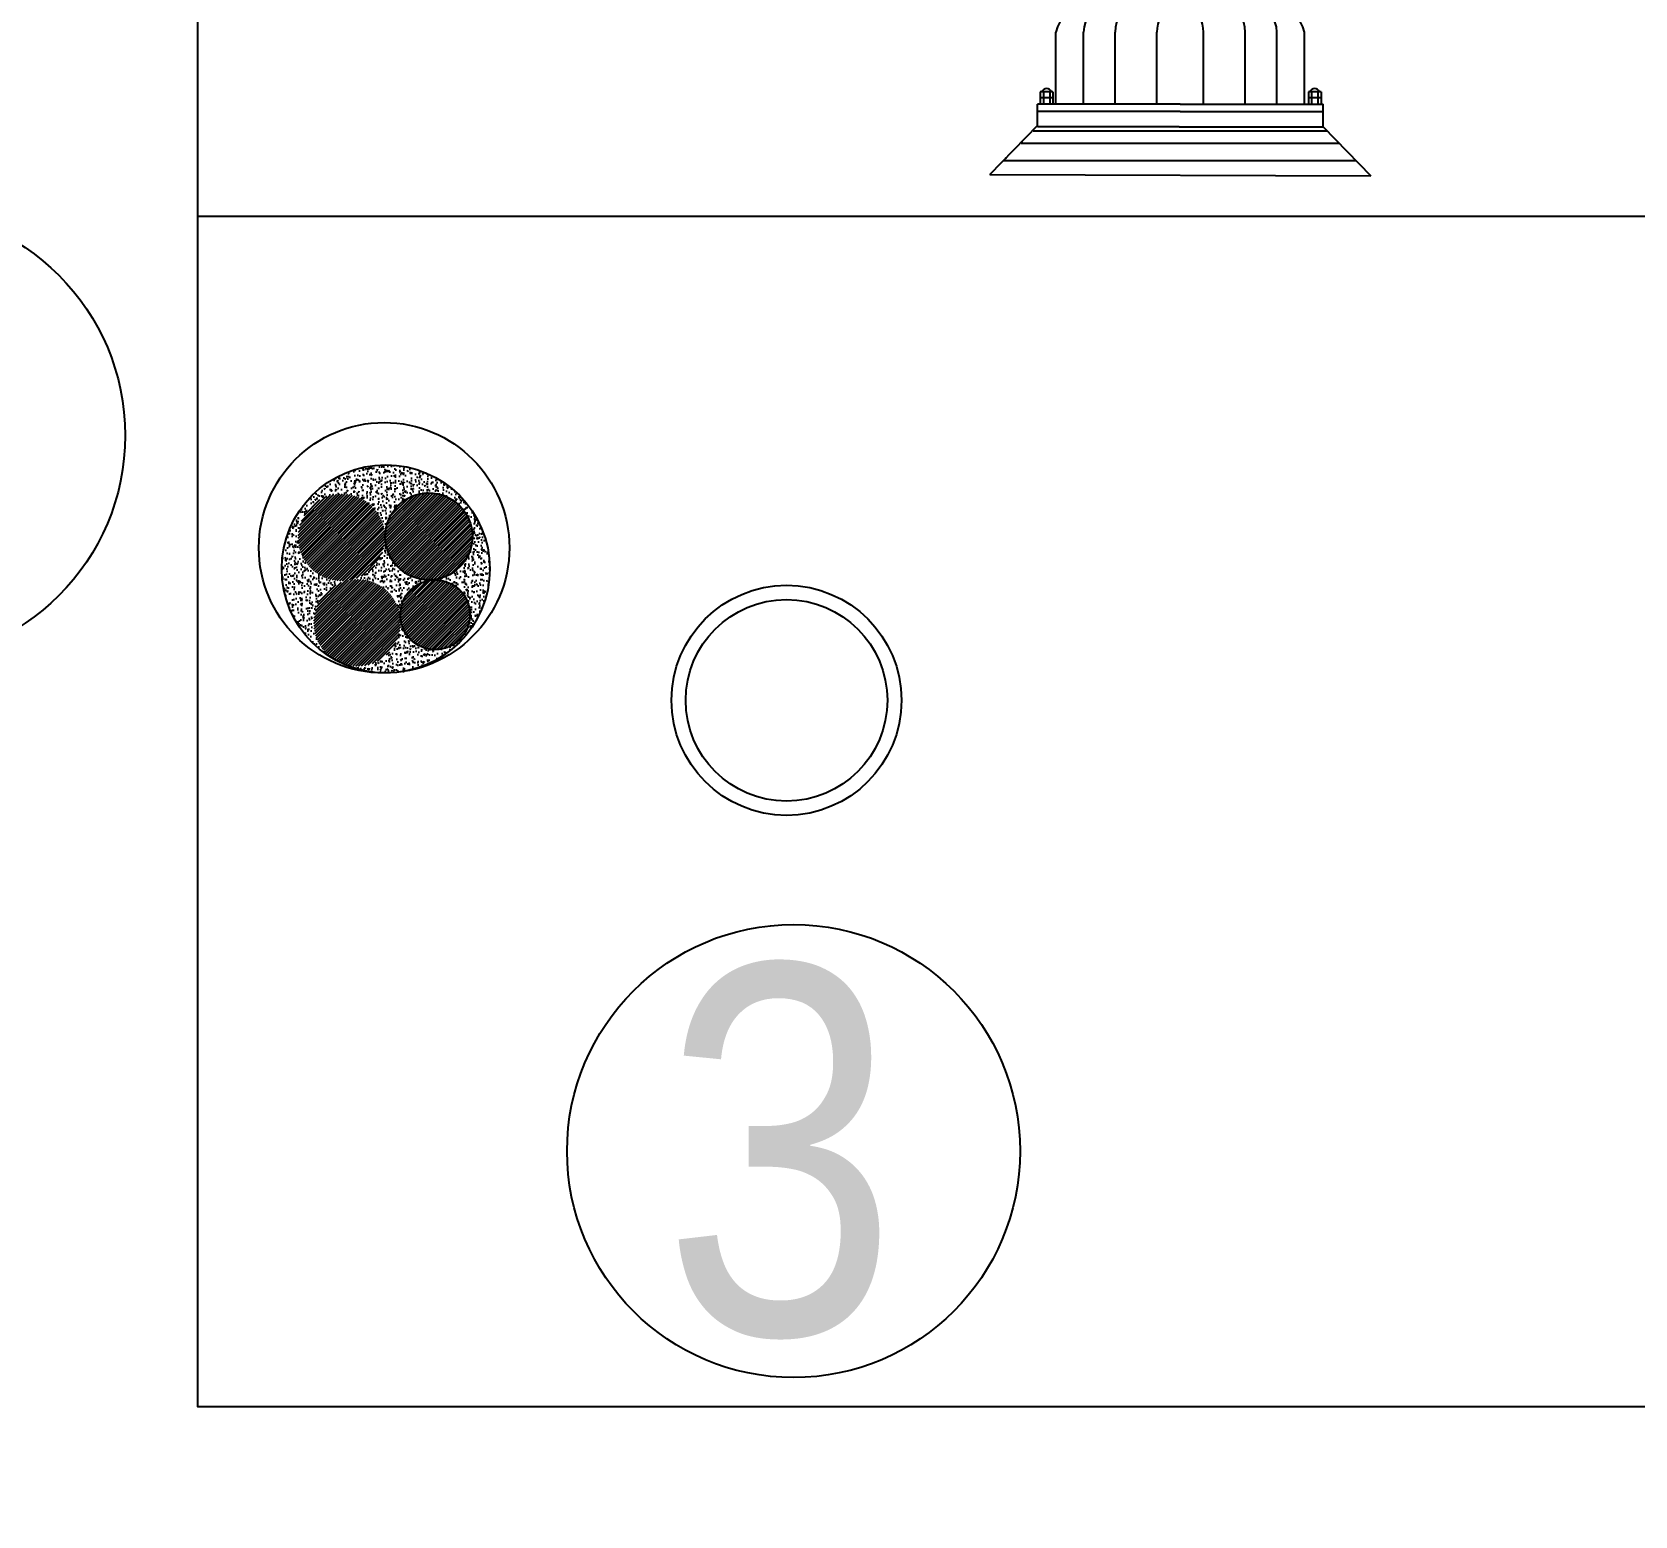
# Model space of a CAD drawing. Header units: metres. Extents: x 563371 to 571261, y 2062953 to 2068466.
# Drawn here: x 568685.32 to 568691.83, y 2065914.22 to 2065920.24 of the extents above; entities that cross this region are included whole.
import ezdxf

# ---------------------------------------------------------------- set-up
doc = ezdxf.new("R2010")
doc.units = ezdxf.units.M
for name, color, linetype in [('cap nuoc', 5, 'CONTINUOUS'), ('Den', 7, 'CONTINUOUS'), ('Dien SH', 6, 'CONTINUOUS'), ('ghichieudai', 7, 'CONTINUOUS'), ('Hach MCN', 8, 'CONTINUOUS'), ('Kich thuoc', 9, 'CONTINUOUS'), ('MATCATDUONG', 8, 'CONTINUOUS'), ('MC2', 9, 'CONTINUOUS'), ('MCN', 7, 'CONTINUOUS')]:
    doc.layers.add(name, color=color, linetype=linetype)
doc.styles.add('IN', font='VHARIALN.ttf')
doc.linetypes.add('ZIGZAG', pattern='A,0.00254,-5.08,[131,ltypeshp.shx,S=5.08,R=0,X=-5.08,Y=0],-10.16,[131,ltypeshp.shx,S=5.08,R=180,X=5.08,Y=0],-5.08', length=20.32254)

# ---------------------------------------------------------------- blocks, each defined once
blk = doc.blocks.new('den2')
at = {"layer": 'Den', "color": 7}
for p, q in [((-2.399, 1.362), (-2.399, 2.753)), ((2.389, 1.362), (2.389, 2.753)), ((-2.755, 1.221), (-2.755, 1.362)), ((2.744, 1.221), (2.744, 1.362)), ((-3.667, 0.013), (-2.748, 0.957)), ((-2.755, 0.929), (-2.755, 1.221)), ((-0.024, 0.929), (-2.755, 0.929)), ((-0.022, 0.929), (2.744, 0.929)), ((2.744, 0.929), (2.744, 1.221)), ((2.744, 0.929), (3.667, -0.013)), ((-2.835, 0.853), (2.822, 0.853)), ((-3.069, 0.616), (3.051, 0.616)), ((-3.667, 0.013), (3.667, -0.013)), ((-3.398, 0.278), (3.381, 0.278))]:
    blk.add_line(p, q, dxfattribs=at)
at = {"layer": 'Den', "color": 8}
for p, q in [((-1.866, 1.362), (-1.866, 2.753)), ((-1.255, 1.362), (-1.255, 2.753)), ((-0.455, 1.362), (-0.455, 2.753)), ((0.445, 1.362), (0.445, 2.753)), ((1.244, 1.362), (1.244, 2.753)), ((1.856, 1.362), (1.856, 2.753)), ((-2.454, 1.601), (-2.698, 1.601)), ((2.706, 1.602), (2.462, 1.602)), ((-0.005, 1.362), (-2.755, 1.362)), ((-2.454, 1.488), (-2.698, 1.488)), ((-0.005, 1.362), (2.744, 1.362)), ((2.706, 1.489), (2.462, 1.489)), ((-0.005, 1.221), (-2.755, 1.221)), ((-0.005, 1.221), (2.744, 1.221))]:
    blk.add_line(p, q, dxfattribs=at)
at = {"layer": 'Den', "color": 8, "linetype": 'ByBlock'}
for p, q in [((-2.698, 1.601), (-2.698, 1.514)), ((-2.636, 1.601), (-2.636, 1.515)), ((-2.516, 1.601), (-2.516, 1.515)), ((-2.454, 1.601), (-2.454, 1.514)), ((2.462, 1.602), (2.462, 1.515)), ((2.524, 1.602), (2.524, 1.516)), ((2.644, 1.602), (2.644, 1.516)), ((2.706, 1.602), (2.706, 1.515)), ((-2.698, 1.514), (-2.698, 1.361)), ((-2.636, 1.514), (-2.636, 1.362)), ((-2.516, 1.514), (-2.516, 1.362)), ((-2.454, 1.514), (-2.454, 1.361)), ((2.462, 1.515), (2.462, 1.362)), ((2.524, 1.515), (2.524, 1.363)), ((2.644, 1.515), (2.644, 1.363)), ((2.706, 1.515), (2.706, 1.362))]:
    blk.add_line(p, q, dxfattribs=at)
at = {"layer": 'Den', "color": 8}
for points in [[(-2.484, 1.602, 0.264042), (-2.576, 1.667, 0.264042), (-2.668, 1.602)], [(2.676, 1.603, 0.264042), (2.584, 1.668, 0.264042), (2.492, 1.603)]]:
    blk.add_lwpolyline(points, format="xyb", dxfattribs=at)
at = {"layer": 'Den', "color": 7}
for centre, start, end in [((-1.698, 2.585), 101.8105, 166.5532), ((1.688, 2.585), 13.4468, 78.1895)]:
    blk.add_arc(centre, 0.721, start, end, dxfattribs=at)
at = {"layer": 'Den', "color": 8}
for centre, radius, start, end in [((-1.321, 2.75), 0.545, 97.0392, 179.733), ((-0.721, 2.773), 0.534, 104.1444, 182.1165), ((0.286, 2.74), 0.741, 131.9575, 178.9731), ((-0.297, 2.74), 0.741, 1.0269, 48.0425), ((0.71, 2.773), 0.534, 357.8835, 75.8556), ((1.311, 2.75), 0.545, 0.267, 82.9608)]:
    blk.add_arc(centre, radius, start, end, dxfattribs=at)
at = {"layer": 'Den', "color": 7}
for p in [(-3.055, 0.642), (-3.361, 0.328)]:
    blk.add_point(p, dxfattribs=at)

msp = doc.modelspace()

# ---------------------------------------------------------------- wipeouts: each hides what was drawn before it
msp.add_wipeout([(568538.5548, 2065837.1158), (569134.3908, 2065836.3611), (569086.2233, 2065956.1498), (568779.0042, 2065956.6832), (568600.6017, 2065960.3155)]).dxf.layer = 'ghichieudai'

# ---------------------------------------------------------------- next in the draw order: hatches: boundary and pattern name
at = {"layer": 'Dien SH'}
h = msp.add_hatch(dxfattribs=at)
h.set_pattern_fill('AR-CONC', color=8, scale=0.006451, style=0)
h.set_pattern_definition([(50, (568450.262223, 2065972.52246), (0.046271889, -0.004048266), [0.0048384, -0.0532224]), (355, (568450.262223, 2065972.52246), (-0.008951126, 0.048525419), [0.00387072, -0.04257792]), (100.4514, (568450.26608, 2065972.522124), (0.037320797, 0.044477124), [0.004112007, -0.04523208]), (46.1842, (568450.26222, 2065972.535364), (0.068849855, -0.010677963), [0.0072576, -0.0798336]), (96.6356, (568450.26796, 2065972.534474), (0.06029696, 0.062842292), [0.00616801, -0.06784811]), (351.1842, (568450.26222, 2065972.535364), (0.060296911, 0.06284234), [0.00580608, -0.06386688]), (21, (568450.268674, 2065972.532138), (0.038507668, -0.02597375), [0.0048384, -0.0532224]), (326, (568450.268674, 2065972.53214), (0.015696759, 0.04678088), [0.00387072, -0.04257792]), (71.4514, (568450.271883, 2065972.529974), (0.054204442, 0.020807087), [0.004112007, -0.04523208]), (37.5, (568450.262223, 2065972.522461), (0.0007844566, 0.0214756483), [0, -0.042061824, 0, -0.04322304, 0, -0.0427392]), (7.5, (568450.262223, 2065972.522461), (0.016971142, 0.0254442884), [0, -0.024643584, 0, -0.041094144, 0, -0.01628928]), (327.5, (568450.247836, 2065972.522461), (0.034437953, -0.0014550599), [0, -0.016128, 0, -0.05031936, 0, -0.06676992]), (317.5, (568450.241385, 2065972.52246), (0.037622506, 0.0064579726), [0, -0.0209664, 0, -0.033417216, 0, -0.04741632])])
h.paths.add_polyline_path([(568686.3358, 2065918.0617, 0.263848), (568686.5415, 2065917.6991, -0.244326), (568686.4663, 2065917.8437, -0.335024), (568686.5946, 2065918.0137, -0.439438), (568686.4028, 2065918.1899, -0.991849), (568686.7563, 2065918.1928, -0.001118), (568686.7563, 2065918.1936, -1), (568687.1099, 2065918.1936, -0.991849), (568686.7563, 2065918.1907, -0.001118), (568686.7563, 2065918.1899, -0.335024), (568686.628, 2065918.0199, -0.391457), (568686.8175, 2065917.8725, -0.004772), (568686.8175, 2065917.8752, -1), (568687.1003, 2065917.8752, -0.913934), (568686.8198, 2065917.8499, -0.008795), (568686.8199, 2065917.8437, -0.524184), (568686.5808, 2065917.6783, 0.54779), (568687.1809, 2065918.0617, 1)])
at = {"layer": 'Hach MCN'}
h = msp.add_hatch(dxfattribs=at)
h.set_pattern_fill('ANSI31', color=1, scale=0.064512, style=0)
h.set_pattern_definition([(45, (568450.262223, 2065972.522461), (-0.00570210908, 0.00570210908), [])])
h.paths.add_polyline_path([(568686.4028, 2065918.1899, 0.439438), (568686.5946, 2065918.0137, -0.048128), (568686.628, 2065918.0199, 0.335024), (568686.7563, 2065918.1899, 0.001118), (568686.7563, 2065918.1907, -0.002974), (568686.7563, 2065918.1928, 0.991849)])
h.paths.add_polyline_path([(568686.7563, 2065918.1936, 0.001118), (568686.7563, 2065918.1928, -0.002974), (568686.7563, 2065918.1907, 0.991849), (568687.1099, 2065918.1936, 1)])
h.paths.add_polyline_path([(568686.628, 2065918.0199, -0.048128), (568686.5946, 2065918.0137, 0.335024), (568686.4663, 2065917.8437, 0.244326), (568686.5415, 2065917.6991, 0.026291), (568686.5808, 2065917.6783, 0.524184), (568686.8199, 2065917.8437, 0.008795), (568686.8198, 2065917.8499, -0.040187), (568686.8175, 2065917.8725, 0.391457)])
h.paths.add_polyline_path([(568686.8175, 2065917.8752, 0.004772), (568686.8175, 2065917.8725, -0.032131), (568686.8198, 2065917.8499, 0.913934), (568687.1003, 2065917.8752, 1)])

# ---------------------------------------------------------------- next in the draw order: linework, layer by layer
at = {"layer": 'cap nuoc', "color": 86}
for centre in [(568684.7803, 2065918.6034, 0), (568688.4141, 2065915.6976, 0)]:
    msp.add_circle(centre, 0.9197, dxfattribs=at)
at = {"layer": 'Dien SH'}
for centre, radius in [((568686.9331, 2065918.1936, 0), 0.1768), ((568686.9589, 2065917.8752, 0), 0.1414)]:
    msp.add_circle(centre, radius, dxfattribs=at)
at = {"layer": 'Kich thuoc', "elevation": 0}
msp.add_lwpolyline([(568691.9939, 2065919.4921), (568685.9939, 2065919.4921)], dxfattribs=at)
at = {"layer": 'MATCATDUONG', "color": 40, "linetype": 'Continuous', "extrusion": (3.31378e-12, 1.1371e-08, 1)}
msp.add_line((568685.9939, 2065938.6535, 0), (568685.9939, 2065919.6609, 0), dxfattribs=at)
at = {"layer": 'MATCATDUONG', "color": 40, "linetype": 'Continuous', "elevation": 0}
msp.add_lwpolyline([(568685.9939, 2065919.6609), (568685.9939, 2065914.6609)], dxfattribs=at)
msp.add_lwpolyline([(568721.9939, 2065919.4921), (568715.9939, 2065919.4921), (568715.9939, 2065919.0609), (568715.9939, 2065918.4605), (568703.9939, 2065918.8511), (568691.9939, 2065918.4605), (568691.9939, 2065919.0609), (568691.9939, 2065919.4921), (568685.9939, 2065919.4921), (568685.9939, 2065914.6609), (568721.9939, 2065914.6609)], close=True, dxfattribs=at)
at = {"layer": 'MCN', "color": 2, "linetype": 'ZIGZAG', "ltscale": 0.005}
msp.add_circle((568686.7516, 2065918.1474, 0), 0.5085, dxfattribs=at)
at = {"layer": 'MCN', "color": 2}
msp.add_circle((568686.7583, 2065918.0617, 0), 0.4225, dxfattribs=at)
at = {"layer": 'MCN', "color": 2, "ltscale": 0.005}
for radius in [0.4671, 0.4094]:
    msp.add_circle((568688.3856, 2065917.5279, 0), radius, dxfattribs=at)

# ---------------------------------------------------------------- next in the draw order: block references
at = {"layer": 'Den', "color": 3, "linetype": 'Continuous', "extrusion": (3.31378e-12, 1.1371e-08, 1), "xscale": 0.2109375, "yscale": 0.2109375, "zscale": 0.2109375}
msp.add_blockref('den2', (568689.9853, 2065919.6609, 0.0235), dxfattribs=at)

# ---------------------------------------------------------------- next in the draw order: texts
at = {"layer": 'MC2', "color": 7, "linetype": 'Continuous', "style": 'IN'}
msp.add_text('3', height=1.5, dxfattribs=at).set_placement((568687.8824, 2065914.9535, 0))

doc.saveas('drawing.dxf')
